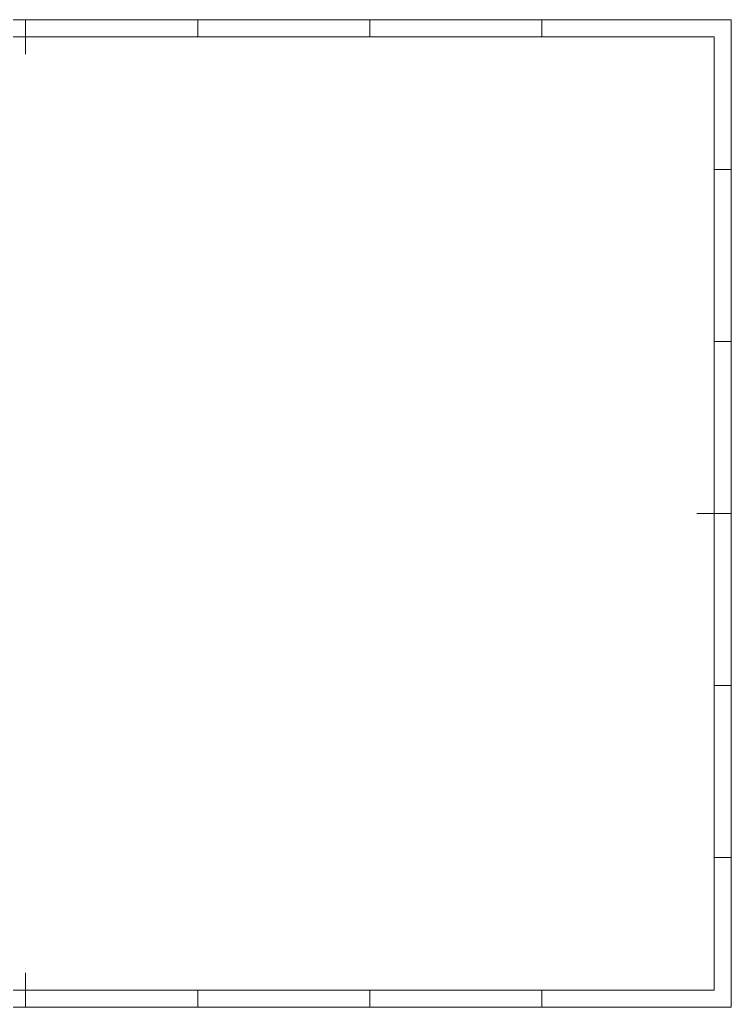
# Model space of a CAD drawing. Header units: millimetres. Extents: x 7 to 830, y 7 to 584.
# Drawn here: x 417 to 830, y 10 to 584 of the extents above; entities that cross this region are included whole.
import ezdxf

# ---------------------------------------------------------------- set-up
doc = ezdxf.new("R2010")
doc.units = ezdxf.units.MM

msp = doc.modelspace()

# ---------------------------------------------------------------- linework, layer by layer
at = {"color": 7, "linetype": 'Continuous', "lineweight": 0}
for p, q in [((830, 584), (10, 584)), ((420, 584), (420, 564)), ((520, 574), (520, 584)), ((620, 584), (620, 574)), ((720, 574), (720, 584)), ((830, 10), (830, 584)), ((820, 574), (20, 574)), ((820, 574), (820, 20)), ((830, 497), (820, 497)), ((820, 397), (830, 397)), ((830, 297), (810, 297)), ((820, 197), (830, 197)), ((820, 97), (830, 97)), ((420, 10), (420, 30)), ((20, 20), (820, 20)), ((520, 20), (520, 10)), ((620, 20), (620, 10)), ((720, 20), (720, 10)), ((10, 10), (830, 10))]:
    msp.add_line(p, q, dxfattribs=at)

doc.saveas('drawing.dxf')
